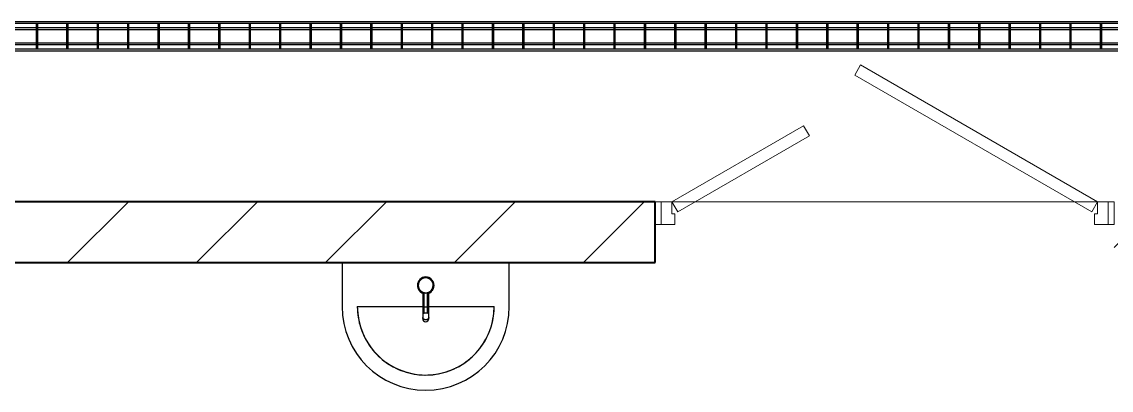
# Model space of a CAD drawing. Header units: millimetres. Extents: x 0 to 351840, y -132678 to 32417.
# Drawn here: x 321433 to 325016, y -111586 to -110374 of the extents above; entities that cross this region are included whole.
import ezdxf

# ---------------------------------------------------------------- set-up
doc = ezdxf.new("R2010")
doc.units = ezdxf.units.MM
doc.linetypes.add('BI_невидимые', pattern=[5, 3, -2])
for name, color, linetype, lineweight in [('Двери', 7, 'Continuous', 18), ('Перекрытие', 7, 'Continuous', 18), ('Сантехника', 7, 'Continuous', 9), ('Стены внутренние', 7, 'Continuous', 18), ('Стены несущие', 7, 'Continuous', 18)]:
    doc.layers.add(name, color=color, linetype=linetype, lineweight=lineweight)

# ---------------------------------------------------------------- blocks, each defined once
blk = doc.blocks.new('*U52')
at = {"color": 0, "linetype": 'ByBlock', "lineweight": -2}
for p, q in [((24340.8, 47.5), (187, 47.5)), ((287.3, 42.5), (24340.8, 42.5)), ((15187.3, 42.5), (15187.3, 41.5)), ((15187.3, 41.5), (15187.3, 40)), ((15187.3, 40), (15187.3, 37.5)), ((15187.3, 37.5), (15187.3, -37.5)), ((15192.3, 41.5), (15192.3, 42.5)), ((15192.3, 40), (15192.3, 41.5)), ((15192.3, 37.5), (15192.3, 40)), ((15192.3, -37.5), (15192.3, 37.5)), ((15287.3, 42.5), (15287.3, 41.5)), ((15287.3, 41.5), (15287.3, 40)), ((15287.3, 40), (15287.3, 37.5)), ((15287.3, 37.5), (15287.3, -37.5)), ((15292.3, 41.5), (15292.3, 42.5)), ((15292.3, 40), (15292.3, 41.5)), ((15292.3, 37.5), (15292.3, 40)), ((15292.3, -37.5), (15292.3, 37.5)), ((15387.3, 42.5), (15387.3, 41.5)), ((15387.3, 41.5), (15387.3, 40)), ((15387.3, 40), (15387.3, 37.5)), ((15387.3, 37.5), (15387.3, -37.5)), ((15392.3, 41.5), (15392.3, 42.5)), ((15392.3, 40), (15392.3, 41.5)), ((15392.3, 37.5), (15392.3, 40)), ((15392.3, -37.5), (15392.3, 37.5)), ((15487.3, 42.5), (15487.3, 41.5)), ((15487.3, 41.5), (15487.3, 40)), ((15487.3, 40), (15487.3, 37.5)), ((15487.3, 37.5), (15487.3, -37.5)), ((15492.3, 41.5), (15492.3, 42.5)), ((15492.3, 40), (15492.3, 41.5)), ((15492.3, 37.5), (15492.3, 40)), ((15492.3, -37.5), (15492.3, 37.5)), ((15587.3, 42.5), (15587.3, 41.5)), ((15587.3, 41.5), (15587.3, 40)), ((15587.3, 40), (15587.3, 37.5)), ((15587.3, 37.5), (15587.3, -37.5)), ((15592.3, 41.5), (15592.3, 42.5)), ((15592.3, 40), (15592.3, 41.5)), ((15592.3, 37.5), (15592.3, 40)), ((15592.3, -37.5), (15592.3, 37.5)), ((15687.3, 42.5), (15687.3, 41.5)), ((15687.3, 41.5), (15687.3, 40)), ((15687.3, 40), (15687.3, 37.5)), ((15687.3, 37.5), (15687.3, -37.5)), ((15692.3, 41.5), (15692.3, 42.5)), ((15692.3, 40), (15692.3, 41.5)), ((15692.3, 37.5), (15692.3, 40)), ((15692.3, -37.5), (15692.3, 37.5)), ((15787.3, 42.5), (15787.3, 41.5)), ((15787.3, 41.5), (15787.3, 40)), ((15787.3, 40), (15787.3, 37.5)), ((15787.3, 37.5), (15787.3, -37.5)), ((15792.3, 41.5), (15792.3, 42.5)), ((15792.3, 40), (15792.3, 41.5)), ((15792.3, 37.5), (15792.3, 40)), ((15792.3, -37.5), (15792.3, 37.5)), ((15887.3, 42.5), (15887.3, 41.5)), ((15887.3, 41.5), (15887.3, 40)), ((15887.3, 40), (15887.3, 37.5)), ((15887.3, 37.5), (15887.3, -37.5)), ((15892.3, 41.5), (15892.3, 42.5)), ((15892.3, 40), (15892.3, 41.5)), ((15892.3, 37.5), (15892.3, 40)), ((15892.3, -37.5), (15892.3, 37.5)), ((15987.3, 42.5), (15987.3, 41.5)), ((15987.3, 41.5), (15987.3, 40)), ((15987.3, 40), (15987.3, 37.5)), ((15987.3, 37.5), (15987.3, -37.5)), ((15992.3, 41.5), (15992.3, 42.5)), ((15992.3, 40), (15992.3, 41.5)), ((15992.3, 37.5), (15992.3, 40)), ((15992.3, -37.5), (15992.3, 37.5)), ((16087.3, 42.5), (16087.3, 41.5)), ((16087.3, 41.5), (16087.3, 40)), ((16087.3, 40), (16087.3, 37.5)), ((16087.3, 37.5), (16087.3, -37.5)), ((16092.3, 41.5), (16092.3, 42.5)), ((16092.3, 40), (16092.3, 41.5)), ((16092.3, 37.5), (16092.3, 40)), ((16092.3, -37.5), (16092.3, 37.5)), ((16187.3, 42.5), (16187.3, 41.5)), ((16187.3, 41.5), (16187.3, 40)), ((16187.3, 40), (16187.3, 37.5)), ((16187.3, 37.5), (16187.3, -37.5)), ((16192.3, 41.5), (16192.3, 42.5)), ((16192.3, 40), (16192.3, 41.5)), ((16192.3, 37.5), (16192.3, 40)), ((16192.3, -37.5), (16192.3, 37.5)), ((16287.3, 42.5), (16287.3, 41.5)), ((16287.3, 41.5), (16287.3, 40)), ((16287.3, 40), (16287.3, 37.5)), ((16287.3, 37.5), (16287.3, -37.5)), ((16292.3, 41.5), (16292.3, 42.5)), ((16292.3, 40), (16292.3, 41.5)), ((16292.3, 37.5), (16292.3, 40)), ((16292.3, -37.5), (16292.3, 37.5)), ((16387.3, 42.5), (16387.3, 41.5)), ((16387.3, 41.5), (16387.3, 40)), ((16387.3, 40), (16387.3, 37.5)), ((16387.3, 37.5), (16387.3, -37.5)), ((16392.3, 41.5), (16392.3, 42.5)), ((16392.3, 40), (16392.3, 41.5)), ((16392.3, 37.5), (16392.3, 40)), ((16392.3, -37.5), (16392.3, 37.5)), ((16487.3, 42.5), (16487.3, 41.5)), ((16487.3, 41.5), (16487.3, 40)), ((16487.3, 40), (16487.3, 37.5)), ((16487.3, 37.5), (16487.3, -37.5)), ((16492.3, 41.5), (16492.3, 42.5)), ((16492.3, 40), (16492.3, 41.5)), ((16492.3, 37.5), (16492.3, 40)), ((16492.3, -37.5), (16492.3, 37.5)), ((16587.3, 42.5), (16587.3, 41.5)), ((16587.3, 41.5), (16587.3, 40)), ((16587.3, 40), (16587.3, 37.5)), ((16587.3, 37.5), (16587.3, -37.5)), ((16592.3, 41.5), (16592.3, 42.5)), ((16592.3, 40), (16592.3, 41.5)), ((16592.3, 37.5), (16592.3, 40)), ((16592.3, -37.5), (16592.3, 37.5)), ((16687.3, 42.5), (16687.3, 41.5)), ((16687.3, 41.5), (16687.3, 40)), ((16687.3, 40), (16687.3, 37.5)), ((16687.3, 37.5), (16687.3, -37.5)), ((16692.3, 41.5), (16692.3, 42.5)), ((16692.3, 40), (16692.3, 41.5)), ((16692.3, 37.5), (16692.3, 40)), ((16692.3, -37.5), (16692.3, 37.5)), ((16787.3, 42.5), (16787.3, 41.5)), ((16787.3, 41.5), (16787.3, 40)), ((16787.3, 40), (16787.3, 37.5)), ((16787.3, 37.5), (16787.3, -37.5)), ((16792.3, 41.5), (16792.3, 42.5)), ((16792.3, 40), (16792.3, 41.5)), ((16792.3, 37.5), (16792.3, 40)), ((16792.3, -37.5), (16792.3, 37.5)), ((16887.3, 42.5), (16887.3, 41.5)), ((16887.3, 41.5), (16887.3, 40)), ((16887.3, 40), (16887.3, 37.5)), ((16887.3, 37.5), (16887.3, -37.5)), ((16892.3, 41.5), (16892.3, 42.5)), ((16892.3, 40), (16892.3, 41.5)), ((16892.3, 37.5), (16892.3, 40)), ((16892.3, -37.5), (16892.3, 37.5)), ((16987.3, 42.5), (16987.3, 41.5)), ((16987.3, 41.5), (16987.3, 40)), ((16987.3, 40), (16987.3, 37.5)), ((16987.3, 37.5), (16987.3, -37.5)), ((16992.3, 41.5), (16992.3, 42.5)), ((16992.3, 40), (16992.3, 41.5)), ((16992.3, 37.5), (16992.3, 40)), ((16992.3, -37.5), (16992.3, 37.5)), ((17087.3, 42.5), (17087.3, 41.5)), ((17087.3, 41.5), (17087.3, 40)), ((17087.3, 40), (17087.3, 37.5)), ((17087.3, 37.5), (17087.3, -37.5)), ((17092.3, 41.5), (17092.3, 42.5)), ((17092.3, 40), (17092.3, 41.5)), ((17092.3, 37.5), (17092.3, 40)), ((17092.3, -37.5), (17092.3, 37.5)), ((17187.3, 42.5), (17187.3, 41.5)), ((17187.3, 41.5), (17187.3, 40)), ((17187.3, 40), (17187.3, 37.5)), ((17187.3, 37.5), (17187.3, -37.5)), ((17192.3, 41.5), (17192.3, 42.5)), ((17192.3, 40), (17192.3, 41.5)), ((17192.3, 37.5), (17192.3, 40)), ((17192.3, -37.5), (17192.3, 37.5)), ((17287.3, 42.5), (17287.3, 41.5)), ((17287.3, 41.5), (17287.3, 40)), ((17287.3, 40), (17287.3, 37.5)), ((17287.3, 37.5), (17287.3, -37.5)), ((17292.3, 41.5), (17292.3, 42.5)), ((17292.3, 40), (17292.3, 41.5)), ((17292.3, 37.5), (17292.3, 40)), ((17292.3, -37.5), (17292.3, 37.5)), ((17387.3, 42.5), (17387.3, 41.5)), ((17387.3, 41.5), (17387.3, 40)), ((17387.3, 40), (17387.3, 37.5)), ((17387.3, 37.5), (17387.3, -37.5)), ((17392.3, 41.5), (17392.3, 42.5)), ((17392.3, 40), (17392.3, 41.5)), ((17392.3, 37.5), (17392.3, 40)), ((17392.3, -37.5), (17392.3, 37.5)), ((17487.3, 42.5), (17487.3, 41.5)), ((17487.3, 41.5), (17487.3, 40)), ((17487.3, 40), (17487.3, 37.5)), ((17487.3, 37.5), (17487.3, -37.5)), ((17492.3, 41.5), (17492.3, 42.5)), ((17492.3, 40), (17492.3, 41.5)), ((17492.3, 37.5), (17492.3, 40)), ((17492.3, -37.5), (17492.3, 37.5)), ((17587.3, 42.5), (17587.3, 41.5)), ((17587.3, 41.5), (17587.3, 40)), ((17587.3, 40), (17587.3, 37.5)), ((17587.3, 37.5), (17587.3, -37.5)), ((17592.3, 41.5), (17592.3, 42.5)), ((17592.3, 40), (17592.3, 41.5)), ((17592.3, 37.5), (17592.3, 40)), ((17592.3, -37.5), (17592.3, 37.5)), ((17687.3, 42.5), (17687.3, 41.5)), ((17687.3, 41.5), (17687.3, 40)), ((17687.3, 40), (17687.3, 37.5)), ((17687.3, 37.5), (17687.3, -37.5)), ((17692.3, 41.5), (17692.3, 42.5)), ((17692.3, 40), (17692.3, 41.5)), ((17692.3, 37.5), (17692.3, 40)), ((17692.3, -37.5), (17692.3, 37.5)), ((17787.3, 42.5), (17787.3, 41.5)), ((17787.3, 41.5), (17787.3, 40)), ((17787.3, 40), (17787.3, 37.5)), ((17787.3, 37.5), (17787.3, -37.5)), ((17792.3, 41.5), (17792.3, 42.5)), ((17792.3, 40), (17792.3, 41.5)), ((17792.3, 37.5), (17792.3, 40)), ((17792.3, -37.5), (17792.3, 37.5)), ((17887.3, 42.5), (17887.3, 41.5)), ((17887.3, 41.5), (17887.3, 40)), ((17887.3, 40), (17887.3, 37.5)), ((17887.3, 37.5), (17887.3, -37.5)), ((17892.3, 41.5), (17892.3, 42.5)), ((17892.3, 40), (17892.3, 41.5)), ((17892.3, 37.5), (17892.3, 40)), ((17892.3, -37.5), (17892.3, 37.5)), ((17987.3, 42.5), (17987.3, 41.5)), ((17987.3, 41.5), (17987.3, 40)), ((17987.3, 40), (17987.3, 37.5)), ((17987.3, 37.5), (17987.3, -37.5)), ((17992.3, 41.5), (17992.3, 42.5)), ((17992.3, 40), (17992.3, 41.5)), ((17992.3, 37.5), (17992.3, 40)), ((17992.3, -37.5), (17992.3, 37.5)), ((18087.3, 42.5), (18087.3, 41.5)), ((18087.3, 41.5), (18087.3, 40)), ((18087.3, 40), (18087.3, 37.5)), ((18087.3, 37.5), (18087.3, -37.5)), ((18092.3, 41.5), (18092.3, 42.5)), ((18092.3, 40), (18092.3, 41.5)), ((18092.3, 37.5), (18092.3, 40)), ((18092.3, -37.5), (18092.3, 37.5)), ((18187.3, 42.5), (18187.3, 41.5)), ((18187.3, 41.5), (18187.3, 40)), ((18187.3, 40), (18187.3, 37.5)), ((18187.3, 37.5), (18187.3, -37.5)), ((18192.3, 41.5), (18192.3, 42.5)), ((18192.3, 40), (18192.3, 41.5)), ((18192.3, 37.5), (18192.3, 40)), ((18192.3, -37.5), (18192.3, 37.5)), ((18287.3, 42.5), (18287.3, 41.5)), ((18287.3, 41.5), (18287.3, 40)), ((18287.3, 40), (18287.3, 37.5)), ((18287.3, 37.5), (18287.3, -37.5)), ((18292.3, 41.5), (18292.3, 42.5)), ((18292.3, 40), (18292.3, 41.5)), ((18292.3, 37.5), (18292.3, 40)), ((18292.3, -37.5), (18292.3, 37.5)), ((18387.3, 42.5), (18387.3, 41.5)), ((18387.3, 41.5), (18387.3, 40)), ((18387.3, 40), (18387.3, 37.5)), ((18387.3, 37.5), (18387.3, -37.5)), ((18392.3, 41.5), (18392.3, 42.5)), ((18392.3, 40), (18392.3, 41.5)), ((18392.3, 37.5), (18392.3, 40)), ((18392.3, -37.5), (18392.3, 37.5)), ((18487.3, 42.5), (18487.3, 41.5)), ((18487.3, 41.5), (18487.3, 40)), ((18487.3, 40), (18487.3, 37.5)), ((18487.3, 37.5), (18487.3, -37.5)), ((18492.3, 41.5), (18492.3, 42.5)), ((18492.3, 40), (18492.3, 41.5)), ((18492.3, 37.5), (18492.3, 40)), ((18492.3, -37.5), (18492.3, 37.5)), ((18587.3, 42.5), (18587.3, 41.5)), ((18587.3, 41.5), (18587.3, 40)), ((18587.3, 40), (18587.3, 37.5)), ((18587.3, 37.5), (18587.3, -37.5)), ((18592.3, 41.5), (18592.3, 42.5)), ((18592.3, 40), (18592.3, 41.5)), ((18592.3, 37.5), (18592.3, 40)), ((18592.3, -37.5), (18592.3, 37.5)), ((18687.3, 42.5), (18687.3, 41.5)), ((18687.3, 41.5), (18687.3, 40)), ((18687.3, 40), (18687.3, 37.5)), ((18687.3, 37.5), (18687.3, -37.5)), ((18692.3, 41.5), (18692.3, 42.5)), ((18692.3, 40), (18692.3, 41.5)), ((18692.3, 37.5), (18692.3, 40)), ((18692.3, -37.5), (18692.3, 37.5)), ((24340.8, 27.5), (292.3, 27.5)), ((292.3, 22.5), (24340.8, 22.5)), ((24340.8, -22.5), (292.3, -22.5)), ((292.3, -27.5), (24340.8, -27.5)), ((187, -47.5), (24340.8, -47.5)), ((24340.8, -42.5), (287.3, -42.5)), ((15187.3, -37.5), (15187.3, -40)), ((15187.3, -40), (15187.3, -41.5)), ((15187.3, -41.5), (15187.3, -42.5)), ((15192.3, -40), (15192.3, -37.5)), ((15192.3, -41.5), (15192.3, -40)), ((15192.3, -42.5), (15192.3, -41.5)), ((15287.3, -37.5), (15287.3, -40)), ((15287.3, -40), (15287.3, -41.5)), ((15287.3, -41.5), (15287.3, -42.5)), ((15292.3, -40), (15292.3, -37.5)), ((15292.3, -41.5), (15292.3, -40)), ((15292.3, -42.5), (15292.3, -41.5)), ((15387.3, -37.5), (15387.3, -40)), ((15387.3, -40), (15387.3, -41.5)), ((15387.3, -41.5), (15387.3, -42.5)), ((15392.3, -40), (15392.3, -37.5)), ((15392.3, -41.5), (15392.3, -40)), ((15392.3, -42.5), (15392.3, -41.5)), ((15487.3, -37.5), (15487.3, -40)), ((15487.3, -40), (15487.3, -41.5)), ((15487.3, -41.5), (15487.3, -42.5)), ((15492.3, -40), (15492.3, -37.5)), ((15492.3, -41.5), (15492.3, -40)), ((15492.3, -42.5), (15492.3, -41.5)), ((15587.3, -37.5), (15587.3, -40)), ((15587.3, -40), (15587.3, -41.5)), ((15587.3, -41.5), (15587.3, -42.5)), ((15592.3, -40), (15592.3, -37.5)), ((15592.3, -41.5), (15592.3, -40)), ((15592.3, -42.5), (15592.3, -41.5)), ((15687.3, -37.5), (15687.3, -40)), ((15687.3, -40), (15687.3, -41.5)), ((15687.3, -41.5), (15687.3, -42.5)), ((15692.3, -40), (15692.3, -37.5)), ((15692.3, -41.5), (15692.3, -40)), ((15692.3, -42.5), (15692.3, -41.5)), ((15787.3, -37.5), (15787.3, -40)), ((15787.3, -40), (15787.3, -41.5)), ((15787.3, -41.5), (15787.3, -42.5)), ((15792.3, -40), (15792.3, -37.5)), ((15792.3, -41.5), (15792.3, -40)), ((15792.3, -42.5), (15792.3, -41.5)), ((15887.3, -37.5), (15887.3, -40)), ((15887.3, -40), (15887.3, -41.5)), ((15887.3, -41.5), (15887.3, -42.5)), ((15892.3, -40), (15892.3, -37.5)), ((15892.3, -41.5), (15892.3, -40)), ((15892.3, -42.5), (15892.3, -41.5)), ((15987.3, -37.5), (15987.3, -40)), ((15987.3, -40), (15987.3, -41.5)), ((15987.3, -41.5), (15987.3, -42.5)), ((15992.3, -40), (15992.3, -37.5)), ((15992.3, -41.5), (15992.3, -40)), ((15992.3, -42.5), (15992.3, -41.5)), ((16087.3, -37.5), (16087.3, -40)), ((16087.3, -40), (16087.3, -41.5)), ((16087.3, -41.5), (16087.3, -42.5)), ((16092.3, -40), (16092.3, -37.5)), ((16092.3, -41.5), (16092.3, -40)), ((16092.3, -42.5), (16092.3, -41.5)), ((16187.3, -37.5), (16187.3, -40)), ((16187.3, -40), (16187.3, -41.5)), ((16187.3, -41.5), (16187.3, -42.5)), ((16192.3, -40), (16192.3, -37.5)), ((16192.3, -41.5), (16192.3, -40)), ((16192.3, -42.5), (16192.3, -41.5)), ((16287.3, -37.5), (16287.3, -40)), ((16287.3, -40), (16287.3, -41.5)), ((16287.3, -41.5), (16287.3, -42.5)), ((16292.3, -40), (16292.3, -37.5)), ((16292.3, -41.5), (16292.3, -40)), ((16292.3, -42.5), (16292.3, -41.5)), ((16387.3, -37.5), (16387.3, -40)), ((16387.3, -40), (16387.3, -41.5)), ((16387.3, -41.5), (16387.3, -42.5)), ((16392.3, -40), (16392.3, -37.5)), ((16392.3, -41.5), (16392.3, -40)), ((16392.3, -42.5), (16392.3, -41.5)), ((16487.3, -37.5), (16487.3, -40)), ((16487.3, -40), (16487.3, -41.5)), ((16487.3, -41.5), (16487.3, -42.5)), ((16492.3, -40), (16492.3, -37.5)), ((16492.3, -41.5), (16492.3, -40)), ((16492.3, -42.5), (16492.3, -41.5)), ((16587.3, -37.5), (16587.3, -40)), ((16587.3, -40), (16587.3, -41.5)), ((16587.3, -41.5), (16587.3, -42.5)), ((16592.3, -40), (16592.3, -37.5)), ((16592.3, -41.5), (16592.3, -40)), ((16592.3, -42.5), (16592.3, -41.5)), ((16687.3, -37.5), (16687.3, -40)), ((16687.3, -40), (16687.3, -41.5)), ((16687.3, -41.5), (16687.3, -42.5)), ((16692.3, -40), (16692.3, -37.5)), ((16692.3, -41.5), (16692.3, -40)), ((16692.3, -42.5), (16692.3, -41.5)), ((16787.3, -37.5), (16787.3, -40)), ((16787.3, -40), (16787.3, -41.5)), ((16787.3, -41.5), (16787.3, -42.5)), ((16792.3, -40), (16792.3, -37.5)), ((16792.3, -41.5), (16792.3, -40)), ((16792.3, -42.5), (16792.3, -41.5)), ((16887.3, -37.5), (16887.3, -40)), ((16887.3, -40), (16887.3, -41.5)), ((16887.3, -41.5), (16887.3, -42.5)), ((16892.3, -40), (16892.3, -37.5)), ((16892.3, -41.5), (16892.3, -40)), ((16892.3, -42.5), (16892.3, -41.5)), ((16987.3, -37.5), (16987.3, -40)), ((16987.3, -40), (16987.3, -41.5)), ((16987.3, -41.5), (16987.3, -42.5)), ((16992.3, -40), (16992.3, -37.5)), ((16992.3, -41.5), (16992.3, -40)), ((16992.3, -42.5), (16992.3, -41.5)), ((17087.3, -37.5), (17087.3, -40)), ((17087.3, -40), (17087.3, -41.5)), ((17087.3, -41.5), (17087.3, -42.5)), ((17092.3, -40), (17092.3, -37.5)), ((17092.3, -41.5), (17092.3, -40)), ((17092.3, -42.5), (17092.3, -41.5)), ((17187.3, -37.5), (17187.3, -40)), ((17187.3, -40), (17187.3, -41.5)), ((17187.3, -41.5), (17187.3, -42.5)), ((17192.3, -40), (17192.3, -37.5)), ((17192.3, -41.5), (17192.3, -40)), ((17192.3, -42.5), (17192.3, -41.5)), ((17287.3, -37.5), (17287.3, -40)), ((17287.3, -40), (17287.3, -41.5)), ((17287.3, -41.5), (17287.3, -42.5)), ((17292.3, -40), (17292.3, -37.5)), ((17292.3, -41.5), (17292.3, -40)), ((17292.3, -42.5), (17292.3, -41.5)), ((17387.3, -37.5), (17387.3, -40)), ((17387.3, -40), (17387.3, -41.5)), ((17387.3, -41.5), (17387.3, -42.5)), ((17392.3, -40), (17392.3, -37.5)), ((17392.3, -41.5), (17392.3, -40)), ((17392.3, -42.5), (17392.3, -41.5)), ((17487.3, -37.5), (17487.3, -40)), ((17487.3, -40), (17487.3, -41.5)), ((17487.3, -41.5), (17487.3, -42.5)), ((17492.3, -40), (17492.3, -37.5)), ((17492.3, -41.5), (17492.3, -40)), ((17492.3, -42.5), (17492.3, -41.5)), ((17587.3, -37.5), (17587.3, -40)), ((17587.3, -40), (17587.3, -41.5)), ((17587.3, -41.5), (17587.3, -42.5)), ((17592.3, -40), (17592.3, -37.5)), ((17592.3, -41.5), (17592.3, -40)), ((17592.3, -42.5), (17592.3, -41.5)), ((17687.3, -37.5), (17687.3, -40)), ((17687.3, -40), (17687.3, -41.5)), ((17687.3, -41.5), (17687.3, -42.5)), ((17692.3, -40), (17692.3, -37.5)), ((17692.3, -41.5), (17692.3, -40)), ((17692.3, -42.5), (17692.3, -41.5)), ((17787.3, -37.5), (17787.3, -40)), ((17787.3, -40), (17787.3, -41.5)), ((17787.3, -41.5), (17787.3, -42.5)), ((17792.3, -40), (17792.3, -37.5)), ((17792.3, -41.5), (17792.3, -40)), ((17792.3, -42.5), (17792.3, -41.5)), ((17887.3, -37.5), (17887.3, -40)), ((17887.3, -40), (17887.3, -41.5)), ((17887.3, -41.5), (17887.3, -42.5)), ((17892.3, -40), (17892.3, -37.5)), ((17892.3, -41.5), (17892.3, -40)), ((17892.3, -42.5), (17892.3, -41.5)), ((17987.3, -37.5), (17987.3, -40)), ((17987.3, -40), (17987.3, -41.5)), ((17987.3, -41.5), (17987.3, -42.5)), ((17992.3, -40), (17992.3, -37.5)), ((17992.3, -41.5), (17992.3, -40)), ((17992.3, -42.5), (17992.3, -41.5)), ((18087.3, -37.5), (18087.3, -40)), ((18087.3, -40), (18087.3, -41.5)), ((18087.3, -41.5), (18087.3, -42.5)), ((18092.3, -40), (18092.3, -37.5)), ((18092.3, -41.5), (18092.3, -40)), ((18092.3, -42.5), (18092.3, -41.5)), ((18187.3, -37.5), (18187.3, -40)), ((18187.3, -40), (18187.3, -41.5)), ((18187.3, -41.5), (18187.3, -42.5)), ((18192.3, -40), (18192.3, -37.5)), ((18192.3, -41.5), (18192.3, -40)), ((18192.3, -42.5), (18192.3, -41.5)), ((18287.3, -37.5), (18287.3, -40)), ((18287.3, -40), (18287.3, -41.5)), ((18287.3, -41.5), (18287.3, -42.5)), ((18292.3, -40), (18292.3, -37.5)), ((18292.3, -41.5), (18292.3, -40)), ((18292.3, -42.5), (18292.3, -41.5)), ((18387.3, -37.5), (18387.3, -40)), ((18387.3, -40), (18387.3, -41.5)), ((18387.3, -41.5), (18387.3, -42.5)), ((18392.3, -40), (18392.3, -37.5)), ((18392.3, -41.5), (18392.3, -40)), ((18392.3, -42.5), (18392.3, -41.5)), ((18487.3, -37.5), (18487.3, -40)), ((18487.3, -40), (18487.3, -41.5)), ((18487.3, -41.5), (18487.3, -42.5)), ((18492.3, -40), (18492.3, -37.5)), ((18492.3, -41.5), (18492.3, -40)), ((18492.3, -42.5), (18492.3, -41.5)), ((18587.3, -37.5), (18587.3, -40)), ((18587.3, -40), (18587.3, -41.5)), ((18587.3, -41.5), (18587.3, -42.5)), ((18592.3, -40), (18592.3, -37.5)), ((18592.3, -41.5), (18592.3, -40)), ((18592.3, -42.5), (18592.3, -41.5)), ((18687.3, -37.5), (18687.3, -40)), ((18687.3, -40), (18687.3, -41.5)), ((18687.3, -41.5), (18687.3, -42.5)), ((18692.3, -40), (18692.3, -37.5)), ((18692.3, -41.5), (18692.3, -40)), ((18692.3, -42.5), (18692.3, -41.5))]:
    blk.add_line(p, q, dxfattribs=at)
for centre, start, end in [((15189.8, 40), 180, 0), ((15289.8, 40), 180, 0), ((15389.8, 40), 180, 0), ((15489.8, 40), 180, 0), ((15589.8, 40), 180, 0), ((15689.8, 40), 180, 0), ((15789.8, 40), 180, 0), ((15889.8, 40), 180, 0), ((15989.8, 40), 180, 0), ((16089.8, 40), 180, 0), ((16189.8, 40), 180, 0), ((16289.8, 40), 180, 0), ((16389.8, 40), 180, 0), ((16489.8, 40), 180, 0), ((16589.8, 40), 180, 0), ((16689.8, 40), 180, 0), ((16789.8, 40), 180, 0), ((16889.8, 40), 180, 0), ((16989.8, 40), 180, 0), ((17089.8, 40), 180, 0), ((17189.8, 40), 180, 0), ((17289.8, 40), 180, 0), ((17389.8, 40), 180, 0), ((17489.8, 40), 180, 0), ((17589.8, 40), 180, 0), ((17689.8, 40), 180, 0), ((17789.8, 40), 180, 0), ((17889.8, 40), 180, 0), ((17989.8, 40), 180, 0), ((18089.8, 40), 180, 0), ((18189.8, 40), 180, 0), ((18289.8, 40), 180, 0), ((18389.8, 40), 180, 0), ((18489.8, 40), 180, 0), ((18589.8, 40), 180, 0), ((18689.8, 40), 180, 0), ((15189.8, -40), 0, 180), ((15289.8, -40), 0, 180), ((15389.8, -40), 0, 180), ((15489.8, -40), 0, 180), ((15589.8, -40), 0, 180), ((15689.8, -40), 0, 180), ((15789.8, -40), 0, 180), ((15889.8, -40), 0, 180), ((15989.8, -40), 0, 180), ((16089.8, -40), 0, 180), ((16189.8, -40), 0, 180), ((16289.8, -40), 0, 180), ((16389.8, -40), 0, 180), ((16489.8, -40), 0, 180), ((16589.8, -40), 0, 180), ((16689.8, -40), 0, 180), ((16789.8, -40), 0, 180), ((16889.8, -40), 0, 180), ((16989.8, -40), 0, 180), ((17089.8, -40), 0, 180), ((17189.8, -40), 0, 180), ((17289.8, -40), 0, 180), ((17389.8, -40), 0, 180), ((17489.8, -40), 0, 180), ((17589.8, -40), 0, 180), ((17689.8, -40), 0, 180), ((17789.8, -40), 0, 180), ((17889.8, -40), 0, 180), ((17989.8, -40), 0, 180), ((18089.8, -40), 0, 180), ((18189.8, -40), 0, 180), ((18289.8, -40), 0, 180), ((18389.8, -40), 0, 180), ((18489.8, -40), 0, 180), ((18589.8, -40), 0, 180), ((18689.8, -40), 0, 180)]:
    blk.add_arc(centre, 2.5, start, end, dxfattribs=at)
blk = doc.blocks.new('_Двери_Металлические_Двупольная_Техническая_3_7 - _дверь_ДМВ_2200-1510_Л_Д-12 _-6713438-02 Этаж__3_300___Отделочный_')
at = {"layer": 'Двери', "color": 9, "lineweight": 9}
for p, q in [((26.4, 516.7), (45.6, 550)), ((45.6, 550), (825, 100)), ((805.8, 66.7), (26.4, 516.7)), ((-142, 350), (-575, 100)), ((-122.8, 316.7), (-142, 350)), ((-555.8, 66.7), (-122.8, 316.7)), ((-575, 100), (-610, 100)), ((-575, 100), (-555.8, 66.7)), ((-575, 60), (-575, 100)), ((825, 100), (805.8, 66.7)), ((825, 100), (860, 100)), ((825, 60), (825, 100)), ((-565, 60), (-575, 60)), ((-565, 25), (-565, 60)), ((815, 60), (825, 60)), ((815, 25), (815, 60)), ((-610, 25), (-565, 25)), ((860, 25), (815, 25))]:
    blk.add_line(p, q, dxfattribs=at)
at = {"layer": 'Двери', "color": 9, "linetype": 'BI_невидимые', "lineweight": 9}
for p, q in [((-630, 25), (-630, 100)), ((-630, 100), (-610, 100)), ((-630, 25), (-630, 100)), ((-630, 100), (-610, 100)), ((-610, 100), (-630, 100)), ((-630, 100), (-630, 25)), ((-610, 100), (-610, 25)), ((-610, 100), (-610, 25)), ((-610, 25), (-610, 100)), ((860, 25), (860, 100)), ((860, 100), (880, 100)), ((860, 25), (860, 100)), ((860, 100), (880, 100)), ((880, 100), (860, 100)), ((860, 100), (860, 25)), ((880, 100), (880, 25)), ((880, 100), (880, 25)), ((880, 25), (880, 100)), ((-610, 25), (-630, 25)), ((-610, 25), (-630, 25)), ((-630, 25), (-610, 25)), ((880, 25), (860, 25)), ((880, 25), (860, 25)), ((860, 25), (880, 25))]:
    blk.add_line(p, q, dxfattribs=at)
blk = doc.blocks.new('ADSK_Умывальник_Полукруглый_Керамический_ГОСТ30493-96 - 2-ой величины-V88-02 Этаж__3_300___Отделочный_')
at = {"layer": 'Сантехника', "color": 9, "lineweight": 30}
for p, q in [((23910, 5200), (23910, 5055)), ((24460, 5055), (24460, 5200)), ((23960, 5055), (24174.7, 5055)), ((24194.9, 5055), (24410, 5055))]:
    blk.add_line(p, q, dxfattribs=at)
at = {"layer": 'Сантехника', "color": 9, "lineweight": 30, "flags": 128}
blk.add_lwpolyline([(23960, 5055), (23960.2, 5046), (23960.7, 5037), (23961.6, 5028.1), (23962.9, 5019.2), (23964.5, 5010.3), (23966.4, 5001.5), (23968.8, 4992.8), (23971.4, 4984.2), (23974.4, 4975.7), (23977.8, 4967.4), (23981.4, 4959.2), (23985.4, 4951.1), (23989.7, 4943.2), (23994.4, 4935.5), (23999.3, 4928), (24004.5, 4920.6), (24010, 4913.5), (24015.8, 4906.6), (24021.9, 4900), (24028.2, 4893.6), (24034.8, 4887.5), (24041.6, 4881.6), (24048.7, 4876), (24056, 4870.7), (24063.4, 4865.7), (24071.1, 4861), (24079, 4856.6), (24087, 4852.5), (24095.1, 4848.7), (24103.5, 4845.3), (24111.9, 4842.2), (24120.5, 4839.4), (24129.2, 4837), (24137.9, 4835), (24146.8, 4833.3), (24155.7, 4831.9), (24164.6, 4830.9), (24173.6, 4830.3), (24182.6, 4830), (24191.6, 4830.1), (24200.6, 4830.5), (24209.5, 4831.3), (24218.4, 4832.5), (24227.3, 4834), (24236.1, 4835.9), (24244.8, 4838.1), (24253.5, 4840.7), (24262, 4843.6), (24270.4, 4846.8), (24278.6, 4850.4), (24286.7, 4854.3), (24294.7, 4858.5), (24302.5, 4863.1), (24310, 4867.9), (24317.4, 4873.1), (24324.6, 4878.5), (24331.5, 4884.3), (24338.2, 4890.2), (24344.7, 4896.5), (24350.9, 4903), (24356.9, 4909.8), (24362.5, 4916.8), (24367.9, 4924), (24373, 4931.4), (24377.8, 4939), (24382.3, 4946.8), (24386.5, 4954.8), (24390.3, 4962.9), (24393.8, 4971.2), (24397, 4979.6), (24399.8, 4988.2), (24402.3, 4996.8), (24404.5, 5005.5), (24406.3, 5014.4), (24407.7, 5023.2), (24408.8, 5032.2), (24409.6, 5041.2), (24409.9, 5050.1), (24410, 5055)], dxfattribs=at)
at = {"layer": 'Сантехника', "color": 9, "lineweight": 30}
for radius, end in [(275, 360), (225, 0)]:
    blk.add_arc((24185, 5055), radius, 180, end, dxfattribs=at)
blk = doc.blocks.new('ADSK_Смеситель_ГОСТ25809-96 - Для умывальника_Однорукояточный-V53-02 Этаж__3_300___Отделочный_')
at = {"layer": 'Сантехника', "color": 9, "lineweight": 30}
for p, q in [((15845.3, 3876), (15799.6, 3876)), ((15858.4, 3880), (15800.2, 3880)), ((15845.2, 3865), (15845.2, 3875)), ((15866, 3876), (15845.3, 3876)), ((15881.1, 3880), (15858.4, 3880)), ((15866, 3875), (15866, 3876)), ((15866, 3875), (15866, 3876)), ((15866, 3875), (15866, 3865)), ((15885, 3880), (15881.1, 3880)), ((15799.6, 3864), (15845.3, 3864)), ((15800.2, 3860), (15858.4, 3860)), ((15845.3, 3864), (15866, 3864)), ((15858.4, 3860), (15881.1, 3860)), ((15866, 3864), (15866, 3865)), ((15866, 3864), (15866, 3865)), ((15881.1, 3860), (15885, 3860))]:
    blk.add_line(p, q, dxfattribs=at)
for radius, start, end in [(27.5, 90, 270), (27.5, 173.3116, 186.6875), (27.5, 135, 168.0226), (24.5, 90, 270), (27.5, 113.3113, 126.6872), (27.5, 90, 108.0223), (27.5, 71.9777, 90), (27.5, 11.0769, 90), (24.5, 270, 90), (27.5, 53.3128, 66.6887), (27.5, 11.9774, 45), (24.5, 10.2298, 15), (24.5, 10.2298, 15), (27.5, 191.9767, 225), (27.5, 233.3119, 246.6878), (27.5, 251.9769, 270), (27.5, 270, 348.9224), (27.5, 270, 288.0231), (27.5, 293.3122, 306.6881), (27.5, 315, 348.0233), (24.5, 345, 349.7702), (24.5, 345, 349.7702)]:
    blk.add_arc((15775, 3870), radius, start, end, dxfattribs=at)
for start_param, end_param in [(4.712389, 6.283185), (3.141593, 4.712389)]:
    blk.add_ellipse((15885, 3870), major_axis=(0, 10), ratio=0.965926, start_param=start_param, end_param=end_param, dxfattribs=at)
for points, knots in [([(15799.1, 3874.5), (15799, 3874.8), (15798.9, 3875.3), (15798.8, 3875.9), (15798.7, 3876.3), (15798.6, 3876.5), (15798.6, 3876.6)], [0.13888889, 0.13888889, 0.13888889, 0.13888889, 0.16666667, 0.19444444, 0.20833333, 0.22222222, 0.22222222, 0.22222222, 0.22222222]), ([(15845.3, 3876), (15845.3, 3876), (15845.2, 3876), (15845.2, 3875.9), (15845.2, 3875.7), (15845.2, 3875.4), (15845.2, 3875.2), (15845.2, 3875)], [0, 0, 0, 0, 0.166667, 0.333333, 0.5, 0.666667, 1, 1, 1, 1]), ([(15881.1, 3880), (15881.3, 3880), (15881.6, 3880), (15882, 3879.9), (15882.5, 3879.8), (15882.9, 3879.7), (15883.4, 3879.5), (15883.8, 3879.2), (15884.2, 3879), (15884.7, 3878.7), (15885.1, 3878.3), (15885.6, 3877.8), (15886, 3877.2), (15886.4, 3876.6), (15886.8, 3875.9), (15887.3, 3875), (15887.7, 3873.8), (15888.1, 3872.2), (15888.2, 3870.9), (15888.2, 3870)], [0.5, 0.5, 0.5, 0.5, 0.5208333, 0.5416667, 0.5625, 0.5833333, 0.6041667, 0.625, 0.6458333, 0.6666667, 0.6875, 0.7083333, 0.75, 0.7708333, 0.7916667, 0.8333333, 0.875, 0.9166667, 1, 1, 1, 1]), ([(15798.6, 3863.3), (15798.6, 3863.4), (15798.6, 3863.5), (15798.7, 3863.9), (15798.9, 3864.5), (15799, 3865.2), (15799.1, 3865.5)], [0.77430556, 0.77430556, 0.77430556, 0.77430556, 0.78298611, 0.79166667, 0.82638889, 0.86111111, 0.86111111, 0.86111111, 0.86111111]), ([(15845.7, 3864), (15845.7, 3864), (15845.7, 3864), (15845.7, 3864.1), (15845.8, 3864.3), (15845.8, 3864.6), (15845.8, 3864.8), (15845.8, 3865)], [0, 0, 0, 0, 0.166667, 0.333333, 0.5, 0.666667, 1, 1, 1, 1]), ([(15854.7, 3865), (15855.1, 3863.5), (15855.9, 3861.6), (15857.3, 3860.2), (15858, 3860), (15858.4, 3860)], [0.1666667, 0.1666667, 0.1666667, 0.1666667, 0.3333333, 0.4166667, 0.5, 0.5, 0.5, 0.5]), ([(15888.2, 3870), (15888.2, 3869.1), (15888.1, 3867.8), (15887.7, 3866.2), (15887.3, 3865), (15886.8, 3864.1), (15886.4, 3863.4), (15886, 3862.8), (15885.4, 3862), (15884.8, 3861.4), (15884.2, 3861), (15883.8, 3860.8), (15883.4, 3860.5), (15882.9, 3860.3), (15882.5, 3860.2), (15882, 3860.1), (15881.6, 3860), (15881.3, 3860), (15881.1, 3860)], [0, 0, 0, 0, 0.0833333, 0.125, 0.1666667, 0.2083333, 0.2291667, 0.25, 0.2916667, 0.3333333, 0.3541667, 0.375, 0.3958333, 0.4166667, 0.4375, 0.4583333, 0.4791667, 0.5, 0.5, 0.5, 0.5])]:
    blk.add_open_spline(points, degree=3, knots=knots, dxfattribs=at)
for points in [[(15799.7, 3875), (15799.7, 3875.1), (15799.7, 3875.3), (15799.6, 3875.5), (15799.6, 3875.7), (15799.6, 3875.9), (15799.6, 3875.9), (15799.6, 3876)], [(15799.7, 3865), (15800, 3866.7), (15800.4, 3870), (15800, 3873.3), (15799.7, 3875)], [(15800, 3876), (15800, 3876), (15800, 3876), (15800, 3876)], [(15845.8, 3875), (15845.8, 3875.2), (15845.8, 3875.5), (15845.7, 3875.9), (15845.7, 3876), (15845.7, 3876)], [(15858.4, 3880), (15858, 3880), (15857.3, 3879.8), (15856.2, 3878.8), (15855.3, 3877.2), (15854.9, 3875.8), (15854.7, 3875)], [(15799.6, 3864), (15799.6, 3864.1), (15799.6, 3864.1), (15799.6, 3864.3), (15799.6, 3864.5), (15799.7, 3864.7), (15799.7, 3864.9), (15799.7, 3865)], [(15800.1, 3864.1), (15800.1, 3864.1), (15800, 3864), (15800, 3864), (15800, 3864)], [(15845.2, 3865), (15845.2, 3864.8), (15845.2, 3864.5), (15845.2, 3864.1), (15845.2, 3864), (15845.3, 3864)]]:
    blk.add_open_spline(points, degree=3, dxfattribs=at)
blk = doc.blocks.new('A$C6dd5c291')
at = {"layer": 'Стены внутренние', "lineweight": 9}
h = blk.add_hatch(dxfattribs=at)
h.set_pattern_fill('FP_33', color=9, style=0, pattern_type=2)
h.set_pattern_definition([(0, (2e-10, 1e-10), (1625.6, 406.4), [67.056, -1152.144, 67.056, -1152.144, -6502.4]), (0, (2e-10, 1e-10), (1625.6, 406.4), [-2438.4, 67.056, -2371.344, 67.056, -1152.144, -2844.8]), (0, (2e-10, 1e-10), (1625.6, 406.4), [-6096, 67.056, -745.744, 67.056, -1964.944]), (120, (609.6, 203.2), (-1164.7527, 1204.611), [67.056, -1152.144, 67.056, -1152.144, -6502.4]), (120, (609.6, 203.2), (-1164.7527, 1204.611), [-2438.4, 67.056, -2371.344, 67.056, -1152.144, -2844.8]), (120, (609.6, 203.2), (-1164.7527, 1204.611), [-6096, 67.056, -745.744, 67.056, -1964.944]), (240, (812.8, 1016), (-460.8473, -1611.011), [67.056, -1152.144, 67.056, -1152.144, -6502.4]), (240, (812.8, 1016), (-460.8473, -1611.011), [-2438.4, 67.056, -2371.344, 67.056, -1152.144, -2844.8]), (240, (812.8, 1016), (-460.8473, -1611.011), [-6096, 67.056, -745.744, 67.056, -1964.944])])
h.paths.add_polyline_path([(33050, 5200), (33050, 5400), (26450, 5400), (26450.3, 5200), (32875.6, 5200)])
h.paths.add_polyline_path([(24940, 5200), (24940, 5400), (20020, 5400), (20020, 5200), (24844, 5200)])
h.paths.add_polyline_path([(19110, 5200), (19110, 5400), (18600, 5400), (18600, 5200)])
h = blk.add_hatch(dxfattribs=at)
h.set_pattern_fill('FP_34', color=9, style=0, pattern_type=2)
h.set_pattern_definition([(45, (2e-10, 1e-10), (-212.132, 212.132), [])])
h.paths.add_polyline_path([(33050, 5200), (33050, 5400), (26450, 5400), (26450.3, 5200), (32875.6, 5200)])
h.paths.add_polyline_path([(24940, 5200), (24940, 5400), (20020, 5400), (20020, 5200), (24844, 5200)])
h.paths.add_polyline_path([(19110, 5200), (19110, 5400), (18600, 5400), (18600, 5200)])
at = {"layer": 'Перекрытие', "color": 9, "lineweight": 9}
blk.add_line((26430, 5400), (24960, 5400), dxfattribs=at)
at = {"layer": 'Стены несущие', "color": 9, "lineweight": 40}
for p, q in [((24940, 5400), (20020, 5400)), ((24940, 5200), (24940, 5400)), ((20020, 5200), (24940, 5200))]:
    blk.add_line(p, q, dxfattribs=at)
at = {"layer": 'Двери', "color": 9}
blk.add_blockref('_Двери_Металлические_Двупольная_Техническая_3_7 - _дверь_ДМВ_2200-1510_Л_Д-12 _-6713438-02 Этаж__3_300___Отделочный_', (25570, 5300), dxfattribs=at)
at = {"layer": 'Сантехника', "color": 9}
blk.add_blockref('ADSK_Умывальник_Полукруглый_Керамический_ГОСТ30493-96 - 2-ой величины-V88-02 Этаж__3_300___Отделочный_', (0, 0), dxfattribs=at)
at = {"layer": 'Сантехника', "color": 9, "rotation": 269.9999999999999}
blk.add_blockref('ADSK_Смеситель_ГОСТ25809-96 - Для умывальника_Однорукояточный-V53-02 Этаж__3_300___Отделочный_', (20315, 20900), dxfattribs=at)

msp = doc.modelspace()

# ---------------------------------------------------------------- block references
msp.add_blockref('A$C6dd5c291', (298576.4, -116365.9))
at = {"color": 1}
msp.add_blockref('*U52', (306292.8, -110421.3), dxfattribs=at)

doc.saveas('drawing.dxf')
